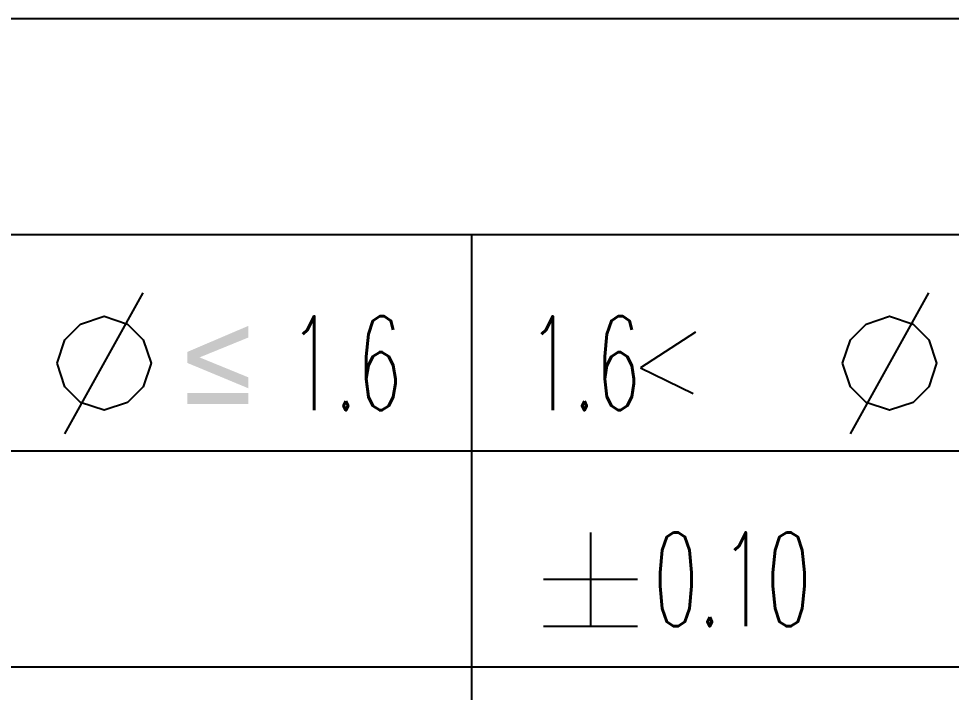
# Model space of a CAD drawing. Header units: millimetres. Extents: x 0 to 210, y 0 to 297.
# Drawn here: x 159.36 to 179.21, y 42.88 to 57.23 of the extents above; entities that cross this region are included whole.
import ezdxf

# ---------------------------------------------------------------- set-up
doc = ezdxf.new("R2010")
doc.units = ezdxf.units.MM
doc.header["$LTSCALE"] = 19.36
doc.layers.get('0').update_dxf_attribs({"linetype": 'CONTINUOUS'})
doc.layers.add('備註', color=1, linetype='CONTINUOUS')
doc.styles.get("Standard").update_dxf_attribs({"font": 'SIMPLEX.SHX', "width": 0.56})

msp = doc.modelspace()

# ---------------------------------------------------------------- linework, layer by layer
at = {"color": 2}
for p, q in [((118, 57.226), (205, 57.226)), ((118, 52.626), (205, 52.626)), ((169, 52.626), (169, 38.826)), ((160.348, 48.387), (162.014, 51.387)), ((177.062, 48.387), (178.729, 51.387)), ((118, 48.026), (205, 48.026)), ((171.533, 46.287), (171.533, 44.287)), ((170.533, 45.287), (172.533, 45.287)), ((170.533, 44.287), (172.533, 44.287)), ((118, 43.426), (205, 43.426))]:
    msp.add_line(p, q, dxfattribs=at)
for points in [[(160.181, 49.887), (160.348, 50.387), (160.681, 50.721), (161.181, 50.887), (161.681, 50.721), (162.014, 50.387), (162.181, 49.887), (162.014, 49.387), (161.681, 49.054), (161.181, 48.887), (160.681, 49.054), (160.348, 49.387), (160.181, 49.887)], [(176.895, 49.887), (177.062, 50.387), (177.395, 50.721), (177.895, 50.887), (178.395, 50.721), (178.729, 50.387), (178.895, 49.887), (178.729, 49.387), (178.395, 49.054), (177.895, 48.887), (177.395, 49.054), (177.062, 49.387), (176.895, 49.887)]]:
    msp.add_lwpolyline(points, dxfattribs=at)
for points in [[(164.249, 50.435), (162.95, 50.128), (164.249, 50.683)], [(162.95, 50.128), (164.249, 50.435), (163.213, 50.012)], [(163.213, 50.012), (162.95, 49.895), (162.95, 50.128)], [(162.95, 49.895), (163.213, 50.012), (164.249, 49.588)], [(164.249, 49.588), (164.249, 49.355), (162.95, 49.895)], [(164.249, 49.252), (162.95, 49.019), (162.95, 49.252)], [(162.95, 49.019), (164.249, 49.252), (164.249, 49.019)]]:
    msp.add_solid(points, dxfattribs=at)
at = {"layer": '備註', "color": 2}
for p, q in [((173.768, 50.55), (172.591, 49.787)), ((172.591, 49.787), (173.717, 49.243))]:
    msp.add_line(p, q, dxfattribs=at)

# ---------------------------------------------------------------- texts
at = {"color": 2, "width": 0.56}
for s, p in [(' 1.6', (164.357, 48.887)), ('1.6', (170.2, 48.887)), ('0.10', (172.867, 44.287))]:
    msp.add_text(s, height=2, dxfattribs=at).set_placement(p)

doc.saveas('drawing.dxf')
